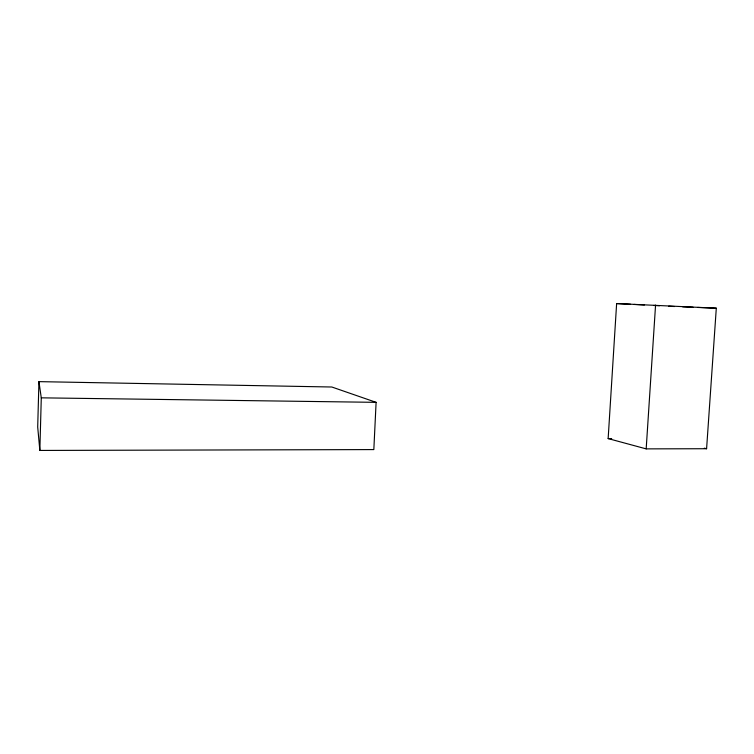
<?xml version="1.0" encoding="UTF-8"?>
<svg xmlns="http://www.w3.org/2000/svg" width="754" height="754" viewBox="0 0 754 754"><rect width="100%" height="100%" fill="white"/><g stroke="black" fill="none" stroke-linecap="round" stroke-linejoin="round"><path stroke-width="1.13" d="M38.935 381.637L37.7 427.037L39.849 450.44L373.833 449.582L376.105 402.344L331.835 387.009L38.935 381.637L41.281 397.839L39.849 450.44M608.148 438.583L616.631 303.56L716.3 308.188L706.592 448.724L646.178 448.875L608.148 438.583L611.673 438.583M646.178 448.875L655.565 305.068M41.281 397.839L376.105 402.344M682.653 306.84L693.096 307.255M697.733 307.443L716.3 308.188M616.631 303.56L630.533 304.267M634.001 304.446L644.425 304.974M653.69 305.455L659.477 305.747M668.741 306.218L674.528 306.52M704.321 448.168L706.592 448.724"/></g></svg>
